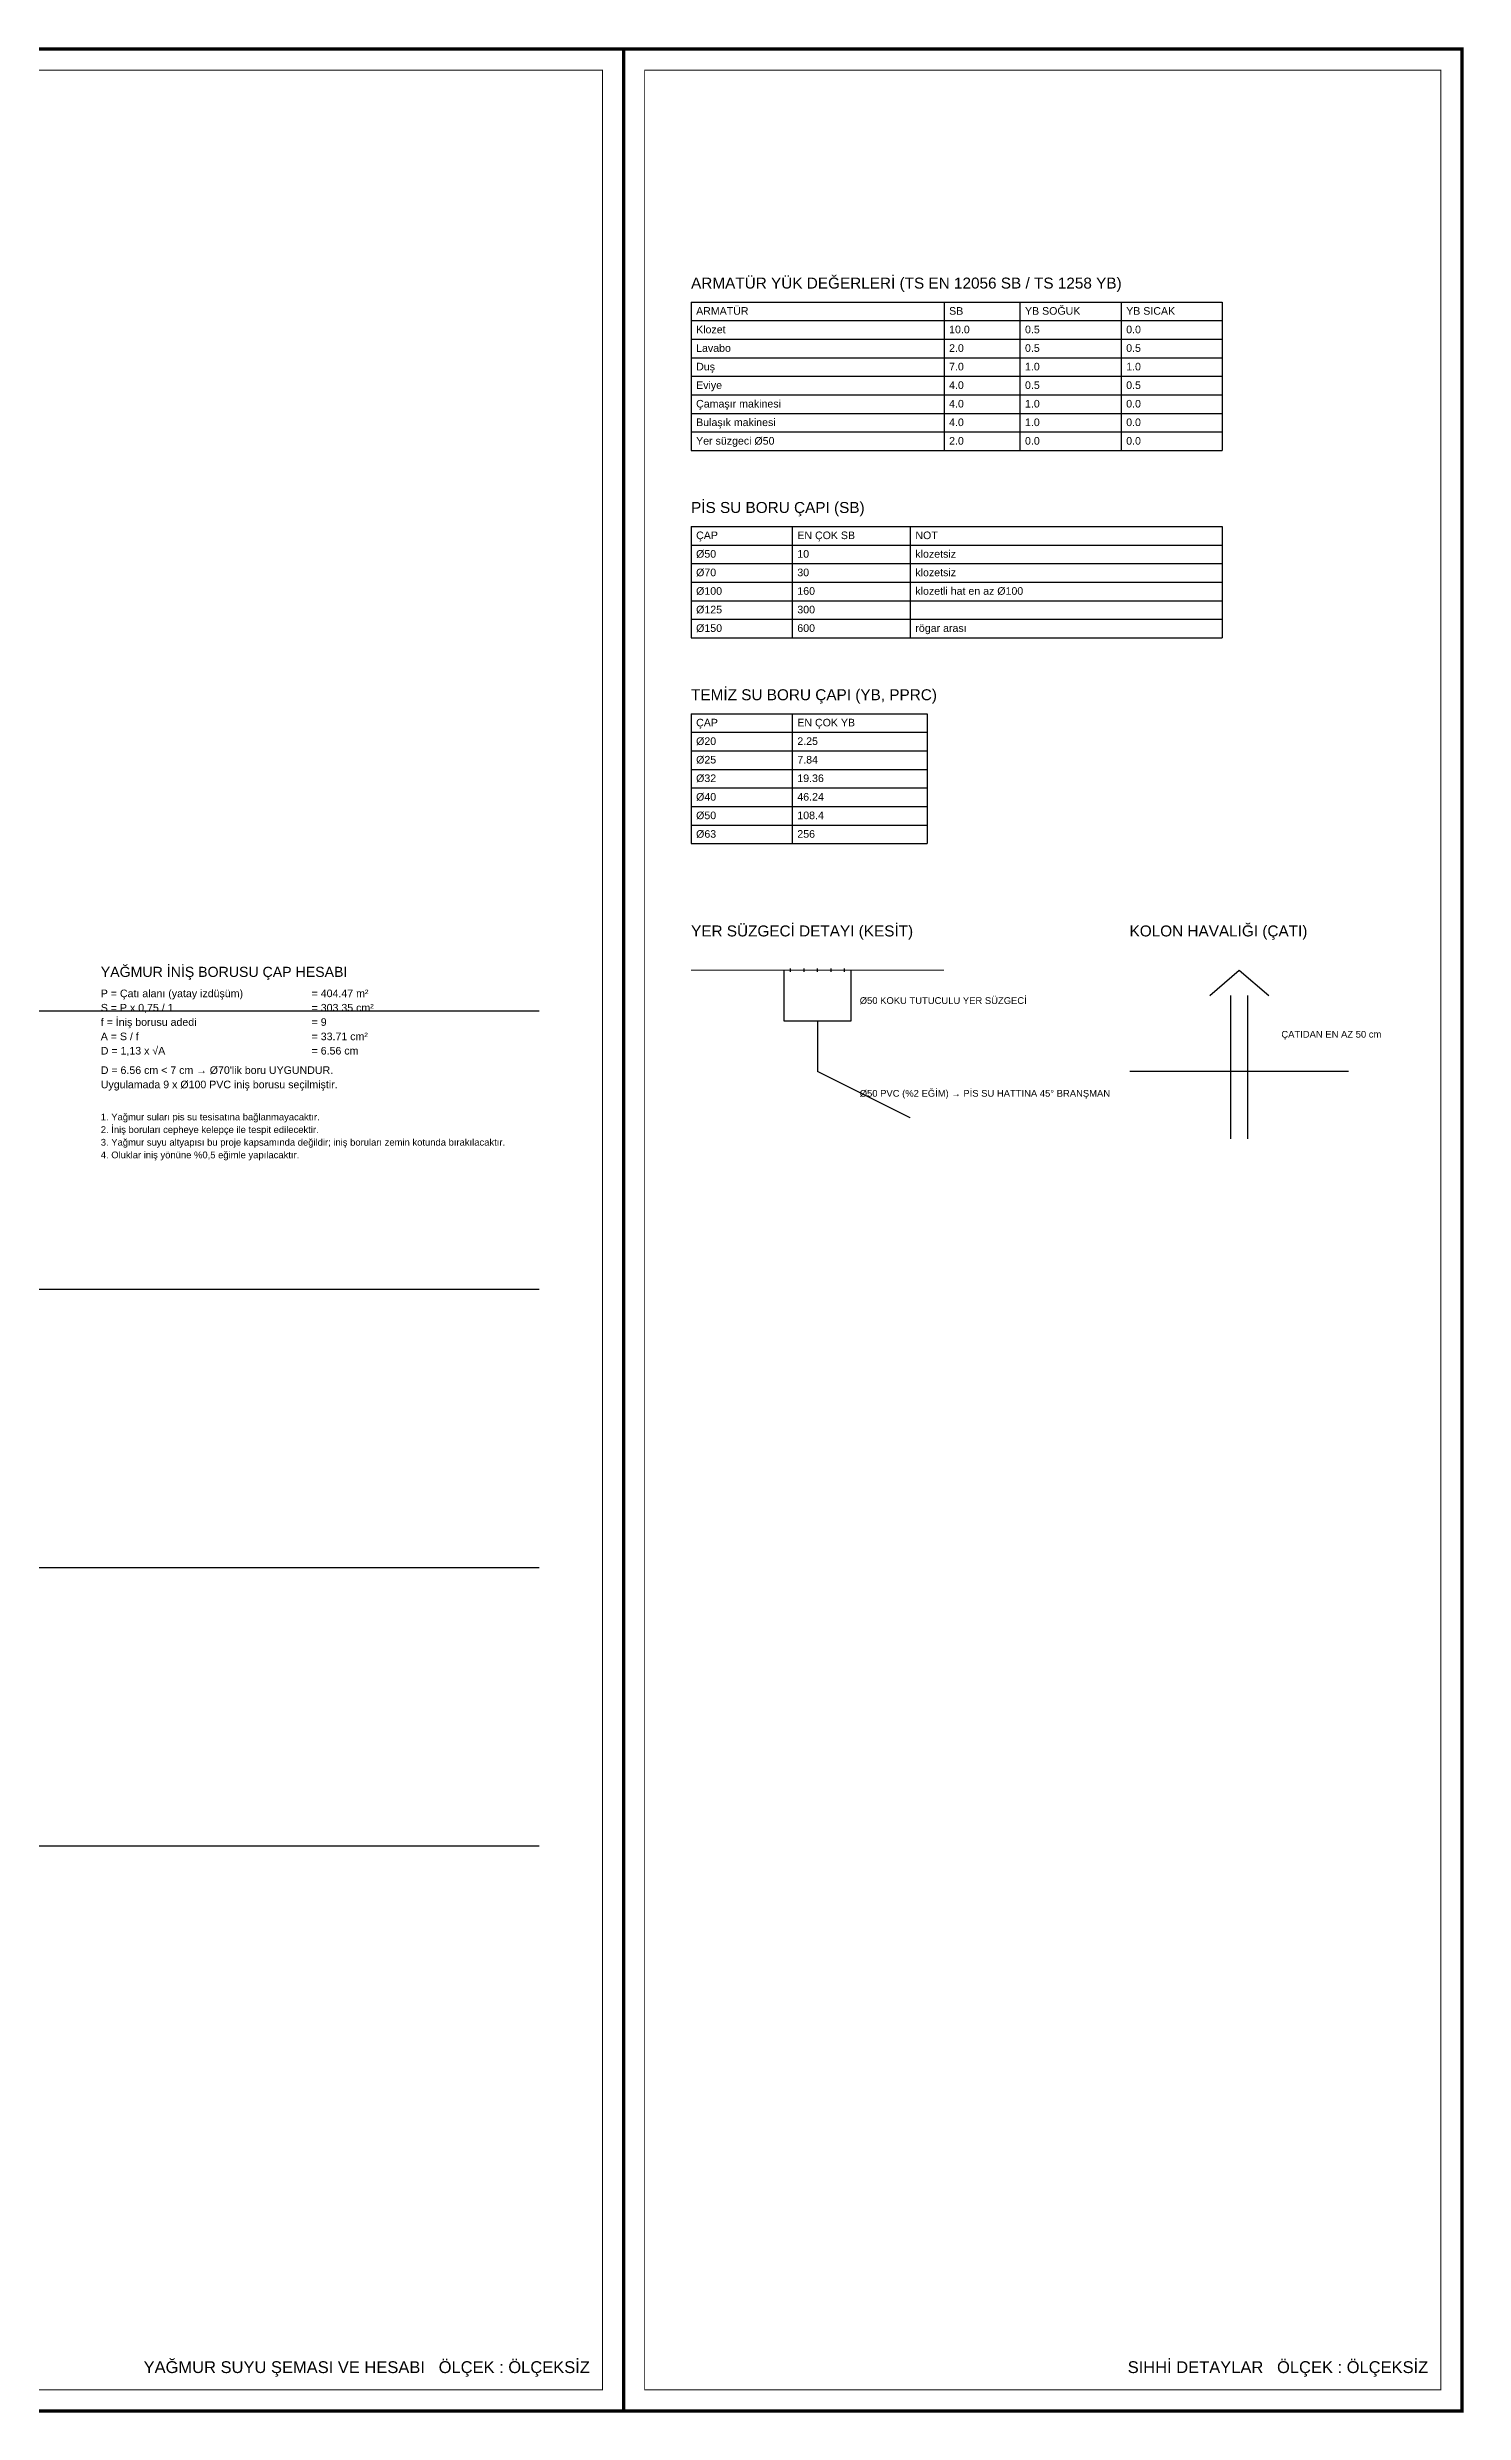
# Model space of a CAD drawing. Header units: centimetres. Extents: x -7420 to 31836, y -2 to 2802.
# Drawn here: x 28097 to 29776, y -2 to 2802 of the extents above; entities that cross this region are included whole.
import ezdxf
from ezdxf.enums import TextEntityAlignment as Align

# ---------------------------------------------------------------- set-up
doc = ezdxf.new("R2010")
doc.units = ezdxf.units.CM
for name, color, linetype in [('ROTAS-HESAP', 1, 'CONTINUOUS'), ('ROTAS-PAFTA', 7, 'CONTINUOUS'), ('ROTAS-SEMA', 8, 'CONTINUOUS'), ('ROTAS-YAZI', 7, 'CONTINUOUS')]:
    doc.layers.add(name, color=color, linetype=linetype)
doc.styles.add('ROTAS', font='arial.ttf')

msp = doc.modelspace()

# ---------------------------------------------------------------- linework, layer by layer
at = {"layer": 'ROTAS-PAFTA'}
for points, const_width in [([(26330, 0), (28780, 0), (28780, 2800), (26330, 2800)], 4), ([(28780, 0), (29774.2, 0), (29774.2, 2800), (28780, 2800)], 4), ([(26355, 25), (28755, 25), (28755, 2775), (26355, 2775)], 1), ([(28805, 25), (29749.2, 25), (29749.2, 2775), (28805, 2775)], 1)]:
    msp.add_lwpolyline(points, close=True, dxfattribs=dict(at, const_width=const_width))
at = {"layer": 'ROTAS-SEMA'}
for points in [[(26410, 1660), (28680, 1660)], [(26410, 1330), (28680, 1330)], [(26410, 1000), (28680, 1000)], [(26410, 670), (28680, 670)]]:
    msp.add_lwpolyline(points, dxfattribs=at)
at = {"layer": 'ROTAS-YAZI'}
for p, q in [((28860, 2500), (29490, 2500)), ((28860, 2500), (28860, 2324)), ((29160, 2500), (29160, 2324)), ((29250, 2500), (29250, 2324)), ((29370, 2500), (29370, 2324)), ((29490, 2500), (29490, 2324)), ((28860, 2478), (29490, 2478)), ((28860, 2456), (29490, 2456)), ((28860, 2434), (29490, 2434)), ((28860, 2412), (29490, 2412)), ((28860, 2390), (29490, 2390)), ((28860, 2368), (29490, 2368)), ((28860, 2346), (29490, 2346)), ((28860, 2324), (29490, 2324)), ((28860, 2234), (29490, 2234)), ((28860, 2234), (28860, 2102)), ((28980, 2234), (28980, 2102)), ((29120, 2234), (29120, 2102)), ((29490, 2234), (29490, 2102)), ((28860, 2212), (29490, 2212)), ((28860, 2190), (29490, 2190)), ((28860, 2168), (29490, 2168)), ((28860, 2146), (29490, 2146)), ((28860, 2124), (29490, 2124)), ((28860, 2102), (29490, 2102)), ((28860, 2012), (29140, 2012)), ((28860, 2012), (28860, 1858)), ((28980, 2012), (28980, 1858)), ((29140, 2012), (29140, 1858)), ((28860, 1990), (29140, 1990)), ((28860, 1968), (29140, 1968)), ((28860, 1946), (29140, 1946)), ((28860, 1924), (29140, 1924)), ((28860, 1902), (29140, 1902)), ((28860, 1880), (29140, 1880)), ((28860, 1858), (29140, 1858)), ((28978, 1706), (28978, 1710)), ((28994, 1706), (28994, 1710)), ((29010, 1706), (29010, 1710)), ((29026, 1706), (29026, 1710)), ((29042, 1706), (29042, 1710))]:
    msp.add_line(p, q, dxfattribs=at)
at = {"layer": 'ROTAS-YAZI', "const_width": 1.5}
for points in [[(28860, 1708), (29160, 1708)], [(29500, 1508), (29500, 1678)], [(29520, 1508), (29520, 1678)], [(29010, 1648), (29010, 1588), (29120, 1533)], [(29380, 1588), (29640, 1588)]]:
    msp.add_lwpolyline(points, dxfattribs=at)
at = {"layer": 'ROTAS-YAZI'}
for points in [[(28970, 1708), (28970, 1648), (29050, 1648), (29050, 1708)], [(29475, 1678), (29510, 1708), (29545, 1678)]]:
    msp.add_lwpolyline(points, dxfattribs=at)

# ---------------------------------------------------------------- texts
at = {"layer": 'ROTAS-HESAP', "style": 'ROTAS'}
for s, height, p in [('YAĞMUR İNİŞ BORUSU ÇAP HESABI', 12, (28160, 1700)), ('P = Çatı alanı (yatay izdüşüm)', 9, (28160, 1676)), ('= 404.47 m²', 9, (28410, 1676)), ('S = P x 0,75 / 1', 9, (28160, 1659)), ('= 303.35 cm²', 9, (28410, 1659)), ('A = S / f', 9, (28160, 1625)), ('f = İniş borusu adedi', 9, (28160, 1642)), ('= 9', 9, (28410, 1642)), ('= 33.71 cm²', 9, (28410, 1625)), ('D = 1,13 x √A', 9, (28160, 1608)), ('= 6.56 cm', 9, (28410, 1608)), ("D = 6.56 cm < 7 cm → Ø70'lik boru UYGUNDUR.", 9, (28160, 1585)), ('Uygulamada 9 x Ø100 PVC iniş borusu seçilmiştir.', 9, (28160, 1568))]:
    msp.add_text(s, height=height, dxfattribs=at).set_placement(p)
at = {"layer": 'ROTAS-PAFTA', "style": 'ROTAS'}
for s, p in [('YAĞMUR SUYU ŞEMASI VE HESABI   ÖLÇEK : ÖLÇEKSİZ', (28740, 45)), ('SIHHİ DETAYLAR   ÖLÇEK : ÖLÇEKSİZ', (29734.2, 45))]:
    msp.add_text(s, height=14, dxfattribs=at).set_placement(p, align=Align.RIGHT)
at = {"layer": 'ROTAS-YAZI', "style": 'ROTAS'}
for s, height, p in [('ARMATÜR YÜK DEĞERLERİ (TS EN 12056 SB / TS 1258 YB)', 13, (28860, 2516)), ('ARMATÜR', 9, (28866, 2485)), ('YB SOĞUK', 9, (29256, 2485)), ('Klozet', 9, (28866, 2463)), ('SB', 9, (29166, 2485)), ('10.0', 9, (29166, 2463)), ('0.5', 9, (29256, 2463)), ('YB SICAK', 9, (29376, 2485)), ('0.0', 9, (29376, 2463)), ('Lavabo', 9, (28866, 2441)), ('2.0', 9, (29166, 2441)), ('0.5', 9, (29256, 2441)), ('0.5', 9, (29376, 2441)), ('Duş', 9, (28866, 2419)), ('7.0', 9, (29166, 2419)), ('1.0', 9, (29256, 2419)), ('1.0', 9, (29376, 2419)), ('Çamaşır makinesi', 9, (28866, 2375)), ('Eviye', 9, (28866, 2397)), ('4.0', 9, (29166, 2397)), ('4.0', 9, (29166, 2375)), ('0.5', 9, (29256, 2397)), ('1.0', 9, (29256, 2375)), ('0.5', 9, (29376, 2397)), ('0.0', 9, (29376, 2375)), ('Bulaşık makinesi', 9, (28866, 2353)), ('4.0', 9, (29166, 2353)), ('1.0', 9, (29256, 2353)), ('0.0', 9, (29376, 2353)), ('Yer süzgeci Ø50', 9, (28866, 2331)), ('2.0', 9, (29166, 2331)), ('0.0', 9, (29256, 2331)), ('0.0', 9, (29376, 2331)), ('PİS SU BORU ÇAPI (SB)', 13, (28860, 2250)), ('ÇAP', 9, (28866, 2219)), ('EN ÇOK SB', 9, (28986, 2219)), ('NOT', 9, (29126, 2219)), ('Ø50', 9, (28866, 2197)), ('10', 9, (28986, 2197)), ('klozetsiz', 9, (29126, 2197)), ('Ø70', 9, (28866, 2175)), ('Ø100', 9, (28866, 2153)), ('30', 9, (28986, 2175)), ('160', 9, (28986, 2153)), ('klozetsiz', 9, (29126, 2175)), ('klozetli hat en az Ø100', 9, (29126, 2153)), ('Ø125', 9, (28866, 2131)), ('300', 9, (28986, 2131)), ('Ø150', 9, (28866, 2109)), ('600', 9, (28986, 2109)), ('rögar arası', 9, (29126, 2109)), ('TEMİZ SU BORU ÇAPI (YB, PPRC)', 13, (28860, 2028)), ('ÇAP', 9, (28866, 1997)), ('EN ÇOK YB', 9, (28986, 1997)), ('Ø20', 9, (28866, 1975)), ('2.25', 9, (28986, 1975)), ('Ø25', 9, (28866, 1953)), ('Ø32', 9, (28866, 1931)), ('7.84', 9, (28986, 1953)), ('19.36', 9, (28986, 1931)), ('Ø40', 9, (28866, 1909)), ('46.24', 9, (28986, 1909)), ('Ø50', 9, (28866, 1887)), ('108.4', 9, (28986, 1887)), ('Ø63', 9, (28866, 1865)), ('256', 9, (28986, 1865)), ('YER SÜZGECİ DETAYI (KESİT)', 13, (28860, 1748)), ('KOLON HAVALIĞI (ÇATI)', 13, (29380, 1748)), ('Ø50 KOKU TUTUCULU YER SÜZGECİ', 8, (29060, 1668)), ('ÇATIDAN EN AZ 50 cm', 8, (29560, 1628)), ('Ø50 PVC (%2 EĞİM) → PİS SU HATTINA 45° BRANŞMAN', 8, (29060, 1558)), ('2. İniş boruları cepheye kelepçe ile tespit edilecektir.', 8, (28160, 1515)), ('1. Yağmur suları pis su tesisatına bağlanmayacaktır.', 8, (28160, 1530)), ('4. Oluklar iniş yönüne %0,5 eğimle yapılacaktır.', 8, (28160, 1485)), ('3. Yağmur suyu altyapısı bu proje kapsamında değildir; iniş boruları zemin kotunda bırakılacaktır.', 8, (28160, 1500))]:
    msp.add_text(s, height=height, dxfattribs=at).set_placement(p)

doc.saveas('drawing.dxf')
